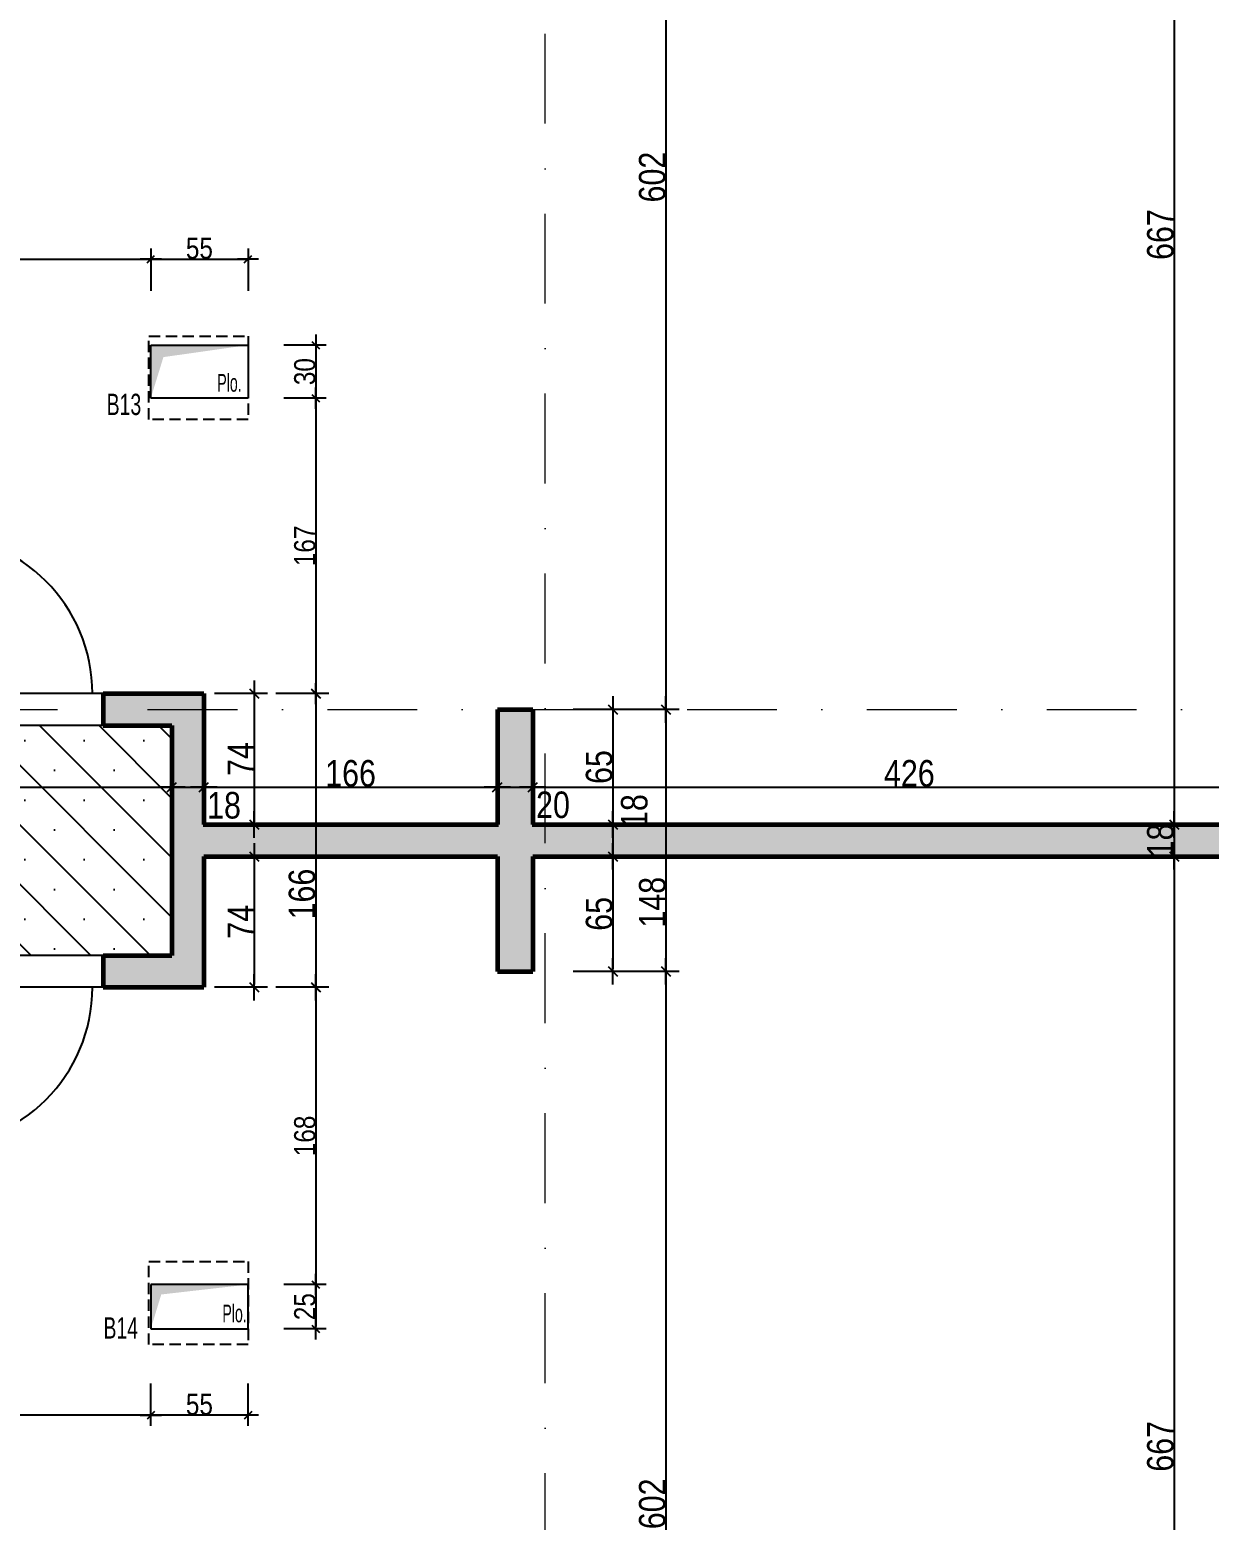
# Model space of a CAD drawing. Header units: millimetres. Extents: x 0 to 26138, y -32652 to 0.
# Drawn here: x 21623 to 22290, y -30326 to -29484 of the extents above; entities that cross this region are included whole.
import ezdxf

# ---------------------------------------------------------------- set-up
doc = ezdxf.new("R2010")
doc.units = ezdxf.units.MM
for name, pattern in [('CACHE', [9.525, 6.35, -3.175]), ('CACHEX2', [19.05, 12.7, -6.35]), ('TIRETPTX2', [50.8, 25.4, -12.7, 0, -12.7])]:
    doc.linetypes.add(name, pattern=pattern)
for name, color, linetype in [('01_cote_gen', 4, 'Continuous'), ('01_linteaux', 2, 'Continuous'), ('01_murs_sup', 2, 'CACHEX2'), ('01_poch_murs', 253, 'Continuous'), ('01_resv', 32, 'Continuous'), ('01_texte', 230, 'Continuous'), ('AA_COTES', 2, 'Continuous')]:
    doc.layers.add(name, color=color, linetype=linetype)
doc.layers.add('01_murs_coup', color=5, linetype='Continuous', lineweight=60)
doc.layers.add('01_tram_axes', color=2, linetype='TIRETPTX2', lineweight=9)
doc.styles.add('STYLE2', font='ARIALN.TTF')
doc.dimstyles.new('JB50', dxfattribs={"dimscale": 0.1, "dimtxt": 150, "dimasz": 15, "dimexe": 0.1, "dimexo": 0.1, "dimgap": 0.09, "dimtad": 1, "dimdec": 1, "dimdsep": 46, "dimtxsty": 'STYLE2', "dimblk1": 'BOND_G', "dimblk2": 'BOND_D', "dimsah": 1, "dimcen": 1.5, "dimdle": 0.01, "dimse1": 1, "dimse2": 1, "dimclrd": 4, "dimclre": 2, "dimclrt": 6, "dimazin": 2, "dimtfac": 2.333333, "dimtdec": 1, "dimtix": 1, "dimtmove": 2, "dimatfit": 3, "dimldrblk": 'BOND_G', "dimfxl": 1, "dimtolj": 1, "dimtzin": 0, "dimarcsym": 0})
doc.dimstyles.new('JB50res', dxfattribs={"dimscale": 0.1, "dimtxt": 120, "dimasz": 12, "dimexe": 0.1, "dimexo": 0.1, "dimgap": 0.09, "dimtad": 1, "dimdec": 1, "dimdsep": 46, "dimtxsty": 'STYLE2', "dimblk1": 'BOND_G', "dimblk2": 'BOND_D', "dimsah": 1, "dimcen": 1.5, "dimdle": 0.01, "dimse1": 1, "dimse2": 1, "dimclrd": 4, "dimclre": 2, "dimclrt": 6, "dimazin": 2, "dimtfac": 2.333333, "dimtdec": 1, "dimtix": 1, "dimtmove": 2, "dimatfit": 3, "dimldrblk": 'BOND_G', "dimfxl": 1, "dimtolj": 1, "dimtzin": 0, "dimarcsym": 0})

# ---------------------------------------------------------------- blocks, each defined once
blk = doc.blocks.new('BOND_G')
at = {"layer": 'AA_COTES', "color": 0}
for p, q in [((0, -5), (0, 15)), ((5, 0), (-5, 0)), ((1.77, 1.77), (-1.77, -1.77))]:
    blk.add_line(p, q, dxfattribs=at)
blk = doc.blocks.new('BOND_D')
at = {"layer": 'AA_COTES', "color": 0}
for p, q in [((5, 0), (-5, 0)), ((-1.77, -1.77), (1.77, 1.77)), ((0, 5), (0, -15))]:
    blk.add_line(p, q, dxfattribs=at)
blk = doc.blocks.new('*D3186')
at = {"layer": '01_cote_gen', "color": 4, "lineweight": -2, "ltscale": 0.1, "transparency": 16777216}
blk.add_line((22269.91, -29267.73), (22269.91, -29931.73), dxfattribs=at)
at = {"layer": 'Defpoints', "color": 0, "ltscale": 0.1, "transparency": 16777216}
for p in [(22254.59, -29266.23), (22254.59, -29933.23), (22269.91, -29933.23)]:
    blk.add_point(p, dxfattribs=at)
at = {"layer": '01_cote_gen', "color": 4, "lineweight": -2, "ltscale": 0.1, "transparency": 16777216, "xscale": 1.5, "yscale": 1.5, "zscale": 1.5}
for name, p, rotation in [('BOND_G', (22269.91, -29266.23), 90), ('BOND_D', (22269.91, -29933.23), 270)]:
    blk.add_blockref(name, p, dxfattribs=dict(at, rotation=rotation))
at = {"layer": '01_cote_gen', "color": 6, "ltscale": 0.1, "transparency": 16777216, "insert": (22262.25, -29599.73), "char_height": 15, "attachment_point": 5, "rotation": 90, "style": 'STYLE2'}
blk.add_mtext('\\A1;667', dxfattribs=at)
blk = doc.blocks.new('*D3187')
at = {"layer": '01_cote_gen', "color": 4, "lineweight": -2, "ltscale": 0.1, "transparency": 16777216}
blk.add_line((22269.91, -29934.73), (22269.91, -29949.73), dxfattribs=at)
at = {"layer": 'Defpoints', "color": 0, "ltscale": 0.1, "transparency": 16777216}
for p in [(22172.5, -29933.23), (22172.5, -29951.23), (22269.91, -29951.23)]:
    blk.add_point(p, dxfattribs=at)
at = {"layer": '01_cote_gen', "color": 4, "lineweight": -2, "ltscale": 0.1, "transparency": 16777216, "xscale": 1.5, "yscale": 1.5, "zscale": 1.5}
for name, p, rotation in [('BOND_G', (22269.91, -29933.23), 90), ('BOND_D', (22269.91, -29951.23), 270)]:
    blk.add_blockref(name, p, dxfattribs=dict(at, rotation=rotation))
at = {"layer": '01_cote_gen', "color": 6, "ltscale": 0.1, "transparency": 16777216, "insert": (22262.25, -29942.23), "char_height": 15, "attachment_point": 5, "rotation": 90, "style": 'STYLE2'}
blk.add_mtext('\\A1;18', dxfattribs=at)
blk = doc.blocks.new('*D3188')
at = {"layer": '01_cote_gen', "color": 4, "lineweight": -2, "ltscale": 0.1, "transparency": 16777216}
blk.add_line((22269.91, -29952.73), (22269.91, -30616.73), dxfattribs=at)
at = {"layer": 'Defpoints', "color": 0, "ltscale": 0.1, "transparency": 16777216}
for p in [(22169.81, -29951.23), (22242.55, -30618.23), (22269.91, -30618.23)]:
    blk.add_point(p, dxfattribs=at)
at = {"layer": '01_cote_gen', "color": 4, "lineweight": -2, "ltscale": 0.1, "transparency": 16777216, "xscale": 1.5, "yscale": 1.5, "zscale": 1.5}
for name, p, rotation in [('BOND_G', (22269.91, -29951.23), 90), ('BOND_D', (22269.91, -30618.23), 270)]:
    blk.add_blockref(name, p, dxfattribs=dict(at, rotation=rotation))
at = {"layer": '01_cote_gen', "color": 6, "ltscale": 0.1, "transparency": 16777216, "insert": (22262.25, -30284.73), "char_height": 15, "attachment_point": 5, "rotation": 90, "style": 'STYLE2'}
blk.add_mtext('\\A1;667', dxfattribs=at)
blk = doc.blocks.new('*D3189')
at = {"layer": '01_cote_gen', "color": 4, "lineweight": -2, "ltscale": 0.1, "transparency": 16777216}
blk.add_line((21982.58, -29267.73), (21982.58, -29866.73), dxfattribs=at)
at = {"layer": 'Defpoints', "color": 0, "ltscale": 0.1, "transparency": 16777216}
for p in [(21927.47, -29266.23), (21907.22, -29868.23), (21982.58, -29868.23)]:
    blk.add_point(p, dxfattribs=at)
at = {"layer": '01_cote_gen', "color": 4, "lineweight": -2, "ltscale": 0.1, "transparency": 16777216, "xscale": 1.5, "yscale": 1.5, "zscale": 1.5}
for name, p, rotation in [('BOND_G', (21982.58, -29266.23), 90), ('BOND_D', (21982.58, -29868.23), 270)]:
    blk.add_blockref(name, p, dxfattribs=dict(at, rotation=rotation))
at = {"layer": '01_cote_gen', "color": 6, "ltscale": 0.1, "transparency": 16777216, "insert": (21974.91, -29567.23), "char_height": 15, "attachment_point": 5, "rotation": 90, "style": 'STYLE2'}
blk.add_mtext('\\A1;602', dxfattribs=at)
blk = doc.blocks.new('*D3190')
at = {"layer": '01_cote_gen', "color": 4, "lineweight": -2, "ltscale": 0.1, "transparency": 16777216}
blk.add_line((21982.58, -29869.73), (21982.58, -30014.73), dxfattribs=at)
at = {"layer": 'Defpoints', "color": 0, "ltscale": 0.1, "transparency": 16777216}
for p in [(21907.22, -29868.23), (21907.22, -30016.23), (21982.58, -30016.23)]:
    blk.add_point(p, dxfattribs=at)
at = {"layer": '01_cote_gen', "color": 4, "lineweight": -2, "ltscale": 0.1, "transparency": 16777216, "xscale": 1.5, "yscale": 1.5, "zscale": 1.5}
for name, p, rotation in [('BOND_G', (21982.58, -29868.23), 90), ('BOND_D', (21982.58, -30016.23), 270)]:
    blk.add_blockref(name, p, dxfattribs=dict(at, rotation=rotation))
at = {"layer": '01_cote_gen', "color": 6, "ltscale": 0.1, "transparency": 16777216, "insert": (21974.91, -29977.15), "char_height": 15, "attachment_point": 5, "rotation": 90, "style": 'STYLE2'}
blk.add_mtext('\\A1;148', dxfattribs=at)
blk = doc.blocks.new('*D3191')
at = {"layer": '01_cote_gen', "color": 4, "lineweight": -2, "ltscale": 0.1, "transparency": 16777216}
blk.add_line((21982.58, -30017.73), (21982.58, -30616.73), dxfattribs=at)
at = {"layer": 'Defpoints', "color": 0, "ltscale": 0.1, "transparency": 16777216}
for p in [(21907.22, -30016.23), (21907.22, -30618.23), (21982.58, -30618.23)]:
    blk.add_point(p, dxfattribs=at)
at = {"layer": '01_cote_gen', "color": 4, "lineweight": -2, "ltscale": 0.1, "transparency": 16777216, "xscale": 1.5, "yscale": 1.5, "zscale": 1.5}
for name, p, rotation in [('BOND_G', (21982.58, -30016.23), 90), ('BOND_D', (21982.58, -30618.23), 270)]:
    blk.add_blockref(name, p, dxfattribs=dict(at, rotation=rotation))
at = {"layer": '01_cote_gen', "color": 6, "ltscale": 0.1, "transparency": 16777216, "insert": (21974.91, -30317.23), "char_height": 15, "attachment_point": 5, "rotation": 90, "style": 'STYLE2'}
blk.add_mtext('\\A1;602', dxfattribs=at)
blk = doc.blocks.new('*D3192')
at = {"layer": '01_cote_gen', "color": 4, "lineweight": -2, "ltscale": 0.1, "transparency": 16777216}
blk.add_line((21952.54, -29869.73), (21952.54, -29931.73), dxfattribs=at)
at = {"layer": 'Defpoints', "color": 0, "ltscale": 0.1, "transparency": 16777216}
for p in [(21907.22, -29868.23), (21931.5, -29933.23), (21952.54, -29933.23)]:
    blk.add_point(p, dxfattribs=at)
at = {"layer": '01_cote_gen', "color": 4, "lineweight": -2, "ltscale": 0.1, "transparency": 16777216, "xscale": 1.5, "yscale": 1.5, "zscale": 1.5}
for name, p, rotation in [('BOND_G', (21952.54, -29868.23), 90), ('BOND_D', (21952.54, -29933.23), 270)]:
    blk.add_blockref(name, p, dxfattribs=dict(at, rotation=rotation))
at = {"layer": '01_cote_gen', "color": 6, "ltscale": 0.1, "transparency": 16777216, "insert": (21944.87, -29900.73), "char_height": 15, "attachment_point": 5, "rotation": 90, "style": 'STYLE2'}
blk.add_mtext('\\A1;65', dxfattribs=at)
blk = doc.blocks.new('*D3193')
at = {"layer": '01_cote_gen', "color": 4, "lineweight": -2, "ltscale": 0.1, "transparency": 16777216}
blk.add_line((21952.54, -29934.73), (21952.54, -29949.73), dxfattribs=at)
at = {"layer": 'Defpoints', "color": 0, "ltscale": 0.1, "transparency": 16777216}
for p in [(21921.58, -29933.23), (21921.58, -29951.23), (21952.54, -29951.23)]:
    blk.add_point(p, dxfattribs=at)
at = {"layer": '01_cote_gen', "color": 4, "lineweight": -2, "ltscale": 0.1, "transparency": 16777216, "xscale": 1.5, "yscale": 1.5, "zscale": 1.5}
for name, p, rotation in [('BOND_G', (21952.54, -29933.23), 90), ('BOND_D', (21952.54, -29951.23), 270)]:
    blk.add_blockref(name, p, dxfattribs=dict(at, rotation=rotation))
at = {"layer": '01_cote_gen', "color": 6, "ltscale": 0.1, "transparency": 16777216, "insert": (21964.72, -29925.61), "char_height": 15, "attachment_point": 5, "rotation": 90, "style": 'STYLE2'}
blk.add_mtext('\\A1;18', dxfattribs=at)
blk = doc.blocks.new('*D3194')
at = {"layer": '01_cote_gen', "color": 4, "lineweight": -2, "ltscale": 0.1, "transparency": 16777216}
blk.add_line((21952.54, -29952.73), (21952.54, -30014.73), dxfattribs=at)
at = {"layer": 'Defpoints', "color": 0, "ltscale": 0.1, "transparency": 16777216}
for p in [(21920.39, -29951.23), (21907.22, -30016.23), (21952.54, -30016.23)]:
    blk.add_point(p, dxfattribs=at)
at = {"layer": '01_cote_gen', "color": 4, "lineweight": -2, "ltscale": 0.1, "transparency": 16777216, "xscale": 1.5, "yscale": 1.5, "zscale": 1.5}
for name, p, rotation in [('BOND_G', (21952.54, -29951.23), 90), ('BOND_D', (21952.54, -30016.23), 270)]:
    blk.add_blockref(name, p, dxfattribs=dict(at, rotation=rotation))
at = {"layer": '01_cote_gen', "color": 6, "ltscale": 0.1, "transparency": 16777216, "insert": (21944.87, -29983.73), "char_height": 15, "attachment_point": 5, "rotation": 90, "style": 'STYLE2'}
blk.add_mtext('\\A1;65', dxfattribs=at)
blk = doc.blocks.new('*D3195')
at = {"layer": '01_cote_gen', "color": 4, "lineweight": -2, "ltscale": 0.1, "transparency": 16777216}
blk.add_line((21311.72, -29912.04), (21701.72, -29912.04), dxfattribs=at)
at = {"layer": 'Defpoints', "color": 0, "ltscale": 0.1, "transparency": 16777216}
for p in [(21703.22, -29912.04), (21310.22, -29946.04), (21703.22, -29950.27)]:
    blk.add_point(p, dxfattribs=at)
at = {"layer": '01_cote_gen', "color": 4, "lineweight": -2, "ltscale": 0.1, "transparency": 16777216, "xscale": 1.5, "yscale": 1.5, "zscale": 1.5, "rotation": 180}
blk.add_blockref('BOND_G', (21310.22, -29912.04), dxfattribs=at)
at = {"layer": '01_cote_gen', "color": 4, "lineweight": -2, "ltscale": 0.1, "transparency": 16777216, "xscale": 1.5, "yscale": 1.5, "zscale": 1.5}
blk.add_blockref('BOND_D', (21703.22, -29912.04), dxfattribs=at)
at = {"layer": '01_cote_gen', "color": 6, "ltscale": 0.1, "transparency": 16777216, "insert": (21506.72, -29904.38), "char_height": 15, "attachment_point": 5, "style": 'STYLE2'}
blk.add_mtext('\\A1;393', dxfattribs=at)
blk = doc.blocks.new('*D3196')
at = {"layer": '01_cote_gen', "color": 4, "lineweight": -2, "ltscale": 0.1, "transparency": 16777216}
blk.add_line((21704.72, -29912.04), (21719.72, -29912.04), dxfattribs=at)
at = {"layer": 'Defpoints', "color": 0, "ltscale": 0.1, "transparency": 16777216}
for p in [(21721.22, -29912.04), (21703.22, -29922.64), (21721.22, -29919.54)]:
    blk.add_point(p, dxfattribs=at)
at = {"layer": '01_cote_gen', "color": 4, "lineweight": -2, "ltscale": 0.1, "transparency": 16777216, "xscale": 1.5, "yscale": 1.5, "zscale": 1.5, "rotation": 180}
blk.add_blockref('BOND_G', (21703.22, -29912.04), dxfattribs=at)
at = {"layer": '01_cote_gen', "color": 4, "lineweight": -2, "ltscale": 0.1, "transparency": 16777216, "xscale": 1.5, "yscale": 1.5, "zscale": 1.5}
blk.add_blockref('BOND_D', (21721.22, -29912.04), dxfattribs=at)
at = {"layer": '01_cote_gen', "color": 6, "ltscale": 0.1, "transparency": 16777216, "insert": (21732.65, -29922.43), "char_height": 15, "attachment_point": 5, "style": 'STYLE2'}
blk.add_mtext('\\A1;18', dxfattribs=at)
blk = doc.blocks.new('*D3197')
at = {"layer": '01_cote_gen', "color": 4, "lineweight": -2, "ltscale": 0.1, "transparency": 16777216}
blk.add_line((21722.72, -29912.04), (21885.72, -29912.04), dxfattribs=at)
at = {"layer": 'Defpoints', "color": 0, "ltscale": 0.1, "transparency": 16777216}
for p in [(21887.22, -29912.04), (21887.22, -29920.69), (21721.22, -29930.86)]:
    blk.add_point(p, dxfattribs=at)
at = {"layer": '01_cote_gen', "color": 4, "lineweight": -2, "ltscale": 0.1, "transparency": 16777216, "xscale": 1.5, "yscale": 1.5, "zscale": 1.5, "rotation": 180}
blk.add_blockref('BOND_G', (21721.22, -29912.04), dxfattribs=at)
at = {"layer": '01_cote_gen', "color": 4, "lineweight": -2, "ltscale": 0.1, "transparency": 16777216, "xscale": 1.5, "yscale": 1.5, "zscale": 1.5}
blk.add_blockref('BOND_D', (21887.22, -29912.04), dxfattribs=at)
at = {"layer": '01_cote_gen', "color": 6, "ltscale": 0.1, "transparency": 16777216, "insert": (21804.22, -29904.38), "char_height": 15, "attachment_point": 5, "style": 'STYLE2'}
blk.add_mtext('\\A1;166', dxfattribs=at)
blk = doc.blocks.new('*D3198')
at = {"layer": '01_cote_gen', "color": 4, "lineweight": -2, "ltscale": 0.1, "transparency": 16777216}
blk.add_line((21888.72, -29912.04), (21905.72, -29912.04), dxfattribs=at)
at = {"layer": 'Defpoints', "color": 0, "ltscale": 0.1, "transparency": 16777216}
for p in [(21887.22, -29897.39), (21907.22, -29897.39), (21907.22, -29912.04)]:
    blk.add_point(p, dxfattribs=at)
at = {"layer": '01_cote_gen', "color": 4, "lineweight": -2, "ltscale": 0.1, "transparency": 16777216, "xscale": 1.5, "yscale": 1.5, "zscale": 1.5, "rotation": 180}
blk.add_blockref('BOND_G', (21887.22, -29912.04), dxfattribs=at)
at = {"layer": '01_cote_gen', "color": 4, "lineweight": -2, "ltscale": 0.1, "transparency": 16777216, "xscale": 1.5, "yscale": 1.5, "zscale": 1.5}
blk.add_blockref('BOND_D', (21907.22, -29912.04), dxfattribs=at)
at = {"layer": '01_cote_gen', "color": 6, "ltscale": 0.1, "transparency": 16777216, "insert": (21918.69, -29922.17), "char_height": 15, "attachment_point": 5, "style": 'STYLE2'}
blk.add_mtext('\\A1;20', dxfattribs=at)
blk = doc.blocks.new('*D3199')
at = {"layer": '01_cote_gen', "color": 4, "lineweight": -2, "ltscale": 0.1, "transparency": 16777216}
blk.add_line((21908.72, -29912.04), (22331.72, -29912.04), dxfattribs=at)
at = {"layer": 'Defpoints', "color": 0, "ltscale": 0.1, "transparency": 16777216}
for p in [(21907.22, -29887.79), (22333.22, -29887.79), (22333.22, -29912.04)]:
    blk.add_point(p, dxfattribs=at)
at = {"layer": '01_cote_gen', "color": 4, "lineweight": -2, "ltscale": 0.1, "transparency": 16777216, "xscale": 1.5, "yscale": 1.5, "zscale": 1.5, "rotation": 180}
blk.add_blockref('BOND_G', (21907.22, -29912.04), dxfattribs=at)
at = {"layer": '01_cote_gen', "color": 4, "lineweight": -2, "ltscale": 0.1, "transparency": 16777216, "xscale": 1.5, "yscale": 1.5, "zscale": 1.5}
blk.add_blockref('BOND_D', (22333.22, -29912.04), dxfattribs=at)
at = {"layer": '01_cote_gen', "color": 6, "ltscale": 0.1, "transparency": 16777216, "insert": (22120.22, -29904.38), "char_height": 15, "attachment_point": 5, "style": 'STYLE2'}
blk.add_mtext('\\A1;426', dxfattribs=at)
blk = doc.blocks.new('*D3202')
at = {"layer": '01_cote_gen', "color": 4, "lineweight": -2, "ltscale": 0.1, "transparency": 16777216}
blk.add_line((21784.51, -29860.73), (21784.51, -30023.73), dxfattribs=at)
at = {"layer": 'Defpoints', "color": 0, "ltscale": 0.1, "transparency": 16777216}
for p in [(21766.51, -29859.23), (21766.51, -30025.23), (21784.51, -30025.23)]:
    blk.add_point(p, dxfattribs=at)
at = {"layer": '01_cote_gen', "color": 4, "lineweight": -2, "ltscale": 0.1, "transparency": 16777216, "xscale": 1.5, "yscale": 1.5, "zscale": 1.5}
for name, p, rotation in [('BOND_G', (21784.51, -29859.23), 90), ('BOND_D', (21784.51, -30025.23), 270)]:
    blk.add_blockref(name, p, dxfattribs=dict(at, rotation=rotation))
at = {"layer": '01_cote_gen', "color": 6, "ltscale": 0.1, "transparency": 16777216, "insert": (21776.84, -29972.53), "char_height": 15, "attachment_point": 5, "rotation": 90, "style": 'STYLE2'}
blk.add_mtext('\\A1;166', dxfattribs=at)
blk = doc.blocks.new('*D3203')
at = {"layer": '01_cote_gen', "color": 4, "lineweight": -2, "ltscale": 0.1, "transparency": 16777216}
blk.add_line((21749.7, -29860.73), (21749.7, -29931.73), dxfattribs=at)
at = {"layer": 'Defpoints', "color": 0, "ltscale": 0.1, "transparency": 16777216}
for p in [(21721.22, -29859.23), (21749.7, -29933.23), (21749.7, -29933.23)]:
    blk.add_point(p, dxfattribs=at)
at = {"layer": '01_cote_gen', "color": 4, "lineweight": -2, "ltscale": 0.1, "transparency": 16777216, "xscale": 1.5, "yscale": 1.5, "zscale": 1.5}
for name, p, rotation in [('BOND_G', (21749.7, -29859.23), 90), ('BOND_D', (21749.7, -29933.23), 270)]:
    blk.add_blockref(name, p, dxfattribs=dict(at, rotation=rotation))
at = {"layer": '01_cote_gen', "color": 6, "ltscale": 0.1, "transparency": 16777216, "insert": (21742.19, -29896.23), "char_height": 15, "attachment_point": 5, "rotation": 90, "style": 'STYLE2'}
blk.add_mtext('\\A1;74', dxfattribs=at)
blk = doc.blocks.new('*D3204')
at = {"layer": '01_cote_gen', "color": 4, "lineweight": -2, "ltscale": 0.1, "transparency": 16777216}
blk.add_line((21749.7, -29952.73), (21749.7, -30023.73), dxfattribs=at)
at = {"layer": 'Defpoints', "color": 0, "ltscale": 0.1, "transparency": 16777216}
for p in [(21739.63, -29951.23), (21721.22, -30025.23), (21749.7, -30025.23)]:
    blk.add_point(p, dxfattribs=at)
at = {"layer": '01_cote_gen', "color": 4, "lineweight": -2, "ltscale": 0.1, "transparency": 16777216, "xscale": 1.5, "yscale": 1.5, "zscale": 1.5}
for name, p, rotation in [('BOND_G', (21749.7, -29951.23), 90), ('BOND_D', (21749.7, -30025.23), 270)]:
    blk.add_blockref(name, p, dxfattribs=dict(at, rotation=rotation))
at = {"layer": '01_cote_gen', "color": 6, "ltscale": 0.1, "transparency": 16777216, "insert": (21742.19, -29988.23), "char_height": 15, "attachment_point": 5, "rotation": 90, "style": 'STYLE2'}
blk.add_mtext('\\A1;74', dxfattribs=at)
blk = doc.blocks.new('*D3490')
at = {"layer": '01_resv', "color": 4, "lineweight": -2, "ltscale": 0.1, "transparency": 16777216}
blk.add_line((20370.68, -29549.02), (20370.68, -29526.41), dxfattribs=at)
at = {"layer": 'Defpoints', "color": 0, "ltscale": 0.1, "transparency": 16777216}
for p in [(20370.68, -29525.21), (20474.25, -29525.21), (22387.03, -29550.22)]:
    blk.add_point(p, dxfattribs=at)
at = {"layer": '01_resv', "color": 4, "lineweight": -2, "ltscale": 0.1, "transparency": 16777216, "xscale": 1.2, "yscale": 1.2, "zscale": 1.2}
for name, p, rotation in [('BOND_D', (20370.68, -29525.21), 90), ('BOND_G', (20370.68, -29550.22), 270)]:
    blk.add_blockref(name, p, dxfattribs=dict(at, rotation=rotation))
at = {"layer": '01_resv', "color": 6, "ltscale": 0.1, "transparency": 16777216, "insert": (20364.55, -29537.71), "char_height": 12, "attachment_point": 5, "rotation": 90, "style": 'STYLE2'}
blk.add_mtext('\\A1;25', dxfattribs=at)
blk = doc.blocks.new('*D3507')
at = {"layer": '01_resv', "color": 4, "lineweight": -2, "ltscale": 0.1, "transparency": 16777216}
blk.add_line((21327.42, -29613.63), (21690.03, -29613.63), dxfattribs=at)
at = {"layer": 'Defpoints', "color": 0, "ltscale": 0.1, "transparency": 16777216}
for p in [(21691.23, -29613.63), (21326.22, -29630.15), (21691.23, -29662.21)]:
    blk.add_point(p, dxfattribs=at)
at = {"layer": '01_resv', "color": 4, "lineweight": -2, "ltscale": 0.1, "transparency": 16777216, "xscale": 1.2, "yscale": 1.2, "zscale": 1.2, "rotation": 180}
blk.add_blockref('BOND_G', (21326.22, -29613.63), dxfattribs=at)
at = {"layer": '01_resv', "color": 4, "lineweight": -2, "ltscale": 0.1, "transparency": 16777216, "xscale": 1.2, "yscale": 1.2, "zscale": 1.2}
blk.add_blockref('BOND_D', (21691.23, -29613.63), dxfattribs=at)
at = {"layer": '01_resv', "color": 6, "ltscale": 0.1, "transparency": 16777216, "insert": (21508.73, -29607.49), "char_height": 12, "attachment_point": 5, "style": 'STYLE2'}
blk.add_mtext('\\A1;365', dxfattribs=at)
blk = doc.blocks.new('*D3508')
at = {"layer": '01_resv', "color": 4, "lineweight": -2, "ltscale": 0.1, "transparency": 16777216}
blk.add_line((21692.43, -29613.63), (21745.03, -29613.63), dxfattribs=at)
at = {"layer": 'Defpoints', "color": 0, "ltscale": 0.1, "transparency": 16777216}
for p in [(21691.23, -29619.63), (21746.23, -29613.63), (21746.23, -29662.21)]:
    blk.add_point(p, dxfattribs=at)
at = {"layer": '01_resv', "color": 4, "lineweight": -2, "ltscale": 0.1, "transparency": 16777216, "xscale": 1.2, "yscale": 1.2, "zscale": 1.2, "rotation": 180}
blk.add_blockref('BOND_G', (21691.23, -29613.63), dxfattribs=at)
at = {"layer": '01_resv', "color": 4, "lineweight": -2, "ltscale": 0.1, "transparency": 16777216, "xscale": 1.2, "yscale": 1.2, "zscale": 1.2}
blk.add_blockref('BOND_D', (21746.23, -29613.63), dxfattribs=at)
at = {"layer": '01_resv', "color": 6, "ltscale": 0.1, "transparency": 16777216, "insert": (21718.73, -29607.51), "char_height": 12, "attachment_point": 5, "style": 'STYLE2'}
blk.add_mtext('\\A1;55', dxfattribs=at)
blk = doc.blocks.new('*D3509')
at = {"layer": '01_resv', "color": 4, "lineweight": -2, "ltscale": 0.1, "transparency": 16777216}
blk.add_line((21784.51, -29663.41), (21784.51, -29691.01), dxfattribs=at)
at = {"layer": 'Defpoints', "color": 0, "ltscale": 0.1, "transparency": 16777216}
for p in [(21746.23, -29662.21), (21718.73, -29692.21), (21784.51, -29692.21)]:
    blk.add_point(p, dxfattribs=at)
at = {"layer": '01_resv', "color": 4, "lineweight": -2, "ltscale": 0.1, "transparency": 16777216, "xscale": 1.2, "yscale": 1.2, "zscale": 1.2}
for name, p, rotation in [('BOND_G', (21784.51, -29662.21), 90), ('BOND_D', (21784.51, -29692.21), 270)]:
    blk.add_blockref(name, p, dxfattribs=dict(at, rotation=rotation))
at = {"layer": '01_resv', "color": 6, "ltscale": 0.1, "transparency": 16777216, "insert": (21778.38, -29677.21), "char_height": 12, "attachment_point": 5, "rotation": 90, "style": 'STYLE2'}
blk.add_mtext('\\A1;30', dxfattribs=at)
blk = doc.blocks.new('*D3510')
at = {"layer": '01_resv', "color": 4, "lineweight": -2, "ltscale": 0.1, "transparency": 16777216}
blk.add_line((21784.51, -29693.41), (21784.51, -29858.03), dxfattribs=at)
at = {"layer": 'Defpoints', "color": 0, "ltscale": 0.1, "transparency": 16777216}
for p in [(21778.51, -29692.21), (21770.84, -29859.23), (21784.51, -29859.23)]:
    blk.add_point(p, dxfattribs=at)
at = {"layer": '01_resv', "color": 4, "lineweight": -2, "ltscale": 0.1, "transparency": 16777216, "xscale": 1.2, "yscale": 1.2, "zscale": 1.2}
for name, p, rotation in [('BOND_G', (21784.51, -29692.21), 90), ('BOND_D', (21784.51, -29859.23), 270)]:
    blk.add_blockref(name, p, dxfattribs=dict(at, rotation=rotation))
at = {"layer": '01_resv', "color": 6, "ltscale": 0.1, "transparency": 16777216, "insert": (21778.38, -29775.72), "char_height": 12, "attachment_point": 5, "rotation": 90, "style": 'STYLE2'}
blk.add_mtext('\\A1;167', dxfattribs=at)
blk = doc.blocks.new('*D3512')
at = {"layer": '01_resv', "color": 4, "lineweight": -2, "ltscale": 0.1, "transparency": 16777216}
blk.add_line((21784.51, -30026.43), (21784.51, -30192.07), dxfattribs=at)
at = {"layer": 'Defpoints', "color": 0, "ltscale": 0.1, "transparency": 16777216}
for p in [(21769.13, -30025.23), (21746.24, -30193.27), (21784.51, -30193.27)]:
    blk.add_point(p, dxfattribs=at)
at = {"layer": '01_resv', "color": 4, "lineweight": -2, "ltscale": 0.1, "transparency": 16777216, "xscale": 1.2, "yscale": 1.2, "zscale": 1.2}
for name, p, rotation in [('BOND_G', (21784.51, -30025.23), 90), ('BOND_D', (21784.51, -30193.27), 270)]:
    blk.add_blockref(name, p, dxfattribs=dict(at, rotation=rotation))
at = {"layer": '01_resv', "color": 6, "ltscale": 0.1, "transparency": 16777216, "insert": (21778.38, -30109.25), "char_height": 12, "attachment_point": 5, "rotation": 90, "style": 'STYLE2'}
blk.add_mtext('\\A1;168', dxfattribs=at)
blk = doc.blocks.new('*D3513')
at = {"layer": '01_resv', "color": 4, "lineweight": -2, "ltscale": 0.1, "transparency": 16777216}
blk.add_line((21784.51, -30194.47), (21784.51, -30217.07), dxfattribs=at)
at = {"layer": 'Defpoints', "color": 0, "ltscale": 0.1, "transparency": 16777216}
for p in [(21766.51, -30193.27), (21734.23, -30218.27), (21784.51, -30218.27)]:
    blk.add_point(p, dxfattribs=at)
at = {"layer": '01_resv', "color": 4, "lineweight": -2, "ltscale": 0.1, "transparency": 16777216, "xscale": 1.2, "yscale": 1.2, "zscale": 1.2}
for name, p, rotation in [('BOND_G', (21784.51, -30193.27), 90), ('BOND_D', (21784.51, -30218.27), 270)]:
    blk.add_blockref(name, p, dxfattribs=dict(at, rotation=rotation))
at = {"layer": '01_resv', "color": 6, "ltscale": 0.1, "transparency": 16777216, "insert": (21778.38, -30205.77), "char_height": 12, "attachment_point": 5, "rotation": 90, "style": 'STYLE2'}
blk.add_mtext('\\A1;25', dxfattribs=at)
blk = doc.blocks.new('*D3514')
at = {"layer": '01_resv', "color": 4, "lineweight": -2, "ltscale": 0.1, "transparency": 16777216}
blk.add_line((21745.04, -30267.15), (21692.44, -30267.15), dxfattribs=at)
at = {"layer": 'Defpoints', "color": 0, "ltscale": 0.1, "transparency": 16777216}
for p in [(21691.24, -30193.27), (21746.24, -30205.77), (21691.24, -30267.15)]:
    blk.add_point(p, dxfattribs=at)
at = {"layer": '01_resv', "color": 4, "lineweight": -2, "ltscale": 0.1, "transparency": 16777216, "xscale": 1.2, "yscale": 1.2, "zscale": 1.2, "rotation": 180}
blk.add_blockref('BOND_D', (21691.24, -30267.15), dxfattribs=at)
at = {"layer": '01_resv', "color": 4, "lineweight": -2, "ltscale": 0.1, "transparency": 16777216, "xscale": 1.2, "yscale": 1.2, "zscale": 1.2}
blk.add_blockref('BOND_G', (21746.24, -30267.15), dxfattribs=at)
at = {"layer": '01_resv', "color": 6, "ltscale": 0.1, "transparency": 16777216, "insert": (21718.74, -30261.04), "char_height": 12, "attachment_point": 5, "style": 'STYLE2'}
blk.add_mtext('\\A1;55', dxfattribs=at)
blk = doc.blocks.new('*D3515')
at = {"layer": '01_resv', "color": 4, "lineweight": -2, "ltscale": 0.1, "transparency": 16777216}
blk.add_line((21690.04, -30267.15), (21327.42, -30267.15), dxfattribs=at)
at = {"layer": 'Defpoints', "color": 0, "ltscale": 0.1, "transparency": 16777216}
for p in [(21326.22, -30249.15), (21691.24, -30249.15), (21326.22, -30267.15)]:
    blk.add_point(p, dxfattribs=at)
at = {"layer": '01_resv', "color": 4, "lineweight": -2, "ltscale": 0.1, "transparency": 16777216, "xscale": 1.2, "yscale": 1.2, "zscale": 1.2, "rotation": 180}
blk.add_blockref('BOND_D', (21326.22, -30267.15), dxfattribs=at)
at = {"layer": '01_resv', "color": 4, "lineweight": -2, "ltscale": 0.1, "transparency": 16777216, "xscale": 1.2, "yscale": 1.2, "zscale": 1.2}
blk.add_blockref('BOND_G', (21691.24, -30267.15), dxfattribs=at)
at = {"layer": '01_resv', "color": 6, "ltscale": 0.1, "transparency": 16777216, "insert": (21508.73, -30261.01), "char_height": 12, "attachment_point": 5, "style": 'STYLE2'}
blk.add_mtext('\\A1;365', dxfattribs=at)

msp = doc.modelspace()

# ---------------------------------------------------------------- hatches: boundary and pattern name
at = {"layer": '01_murs_sup', "ltscale": 0.1}
h = msp.add_hatch(dxfattribs=at)
h.set_pattern_fill('DASH', color=256, scale=2.5, angle=135)
h.set_pattern_definition([(135, (-7388.852, 4701.774), (-11.2253202, 9e-16), [7.9375, -7.9375])])
h.paths.add_polyline_path([(21536.22, -29250.23), (21310.22, -29250.23), (21310.22, -29877.23), (21562.22, -29877.23), (21562.22, -29859.23), (21326.22, -29859.23), (21326.22, -29266.23), (21536.22, -29266.23)])
h.paths.add_polyline_path([(21794.22, -29250.23), (21636.22, -29250.23), (21636.22, -29266.23), (21794.22, -29266.23)])
h.paths.add_polyline_path([(22112.22, -29250.23), (21894.22, -29250.23), (21894.22, -29266.23), (22112.22, -29266.23)])
h.paths.add_polyline_path([(22349.22, -29250.23), (22212.22, -29250.23), (22212.22, -29266.23), (22333.22, -29266.23), (22333.22, -29317.23), (22349.22, -29317.23)])
h.paths.add_polyline_path([(22349.22, -29517.23), (22333.22, -29517.23), (22333.71, -29663.27), (22349.71, -29663.27)])
h.paths.add_polyline_path([(22349.71, -29763.27), (22333.71, -29763.27), (22333.22, -29933.23), (21907.22, -29933.23), (21907.22, -29868.23), (21887.22, -29868.23), (21887.22, -29933.23), (21721.22, -29933.23), (21721.22, -29859.23), (21664.22, -29859.23), (21664.22, -29877.23), (21703.22, -29877.23), (21703.22, -30007.23), (21664.22, -30007.23), (21664.22, -30025.23), (21721.22, -30025.23), (21721.22, -29951.23), (21887.22, -29951.23), (21887.22, -30016.23), (21907.22, -30016.23), (21907.22, -29951.23), (22333.22, -29951.23), (22333.22, -30121.23), (22349.22, -30121.23)])
h.paths.add_polyline_path([(22349.22, -30221.23), (22333.22, -30221.23), (22333.22, -30317.23), (22349.22, -30317.23)])
h.paths.add_polyline_path([(22349.22, -30541.86), (22333.22, -30541.86), (22333.22, -30618.23), (22206.22, -30618.23), (22206.22, -30634.23), (22349.22, -30634.23)])
h.paths.add_polyline_path([(22006.22, -30618.23), (21671.22, -30618.23), (21671.22, -30634.23), (22006.22, -30634.23)])
h.paths.add_polyline_path([(21571.22, -30618.23), (21326.22, -30618.23), (21326.22, -30025.23), (21562.22, -30025.23), (21562.22, -30007.23), (21310.22, -30007.23), (21310.22, -30634.23), (21571.22, -30634.23)])
h.paths.add_polyline_path([(21308.22, -30022.21), (21069.22, -30022.21), (21069.22, -30040.21), (21292.22, -30040.21), (21292.22, -30380.21), (20952.22, -30380.21), (20952.22, -30040.21), (20967.22, -30040.21), (20967.22, -30022.21), (20869.22, -30022.21), (20869.22, -30040.21), (20932.22, -30040.21), (20932.22, -30203.21), (20707.22, -30203.21), (20707.22, -30040.21), (20767.22, -30040.21), (20767.22, -30022.21), (20687.22, -30022.21), (20687.22, -30443.21), (20913.18, -30443.21), (20913.18, -30608.21), (20688.22, -30608.21), (20688.22, -30792.21), (20706.22, -30792.21), (20706.22, -30628.21), (20933.18, -30628.21), (20933.18, -30400.22), (21292.22, -30400.21), (21292.22, -30673.23), (21308.22, -30673.23)])
h.paths.add_polyline_path([(20913.18, -30423.21), (20707.22, -30423.21), (20707.22, -30333.21), (20932.22, -30333.21), (20932.22, -30380.21), (20913.18, -30380.21)], flags=16)
h.paths.add_polyline_path([(20932.22, -30313.21), (20707.22, -30313.21), (20707.22, -30223.21), (20932.22, -30223.21)], flags=16)
h.paths.add_polyline_path([(21308.22, -30773.23), (21292.22, -30773.23), (21292.22, -31017.23), (21308.22, -31017.23)])
h.paths.add_polyline_path([(21308.22, -31117.23), (21292.22, -31117.23), (21292.22, -31317.23), (21308.22, -31317.23)])
h.paths.add_polyline_path([(21308.22, -31417.23), (21292.22, -31417.23), (21292.22, -31663.23), (21262.22, -31663.23), (21262.22, -31679.23), (21308.22, -31679.23)])
at = {"layer": '01_poch_murs', "ltscale": 0.1}
h = msp.add_hatch(color=256, dxfattribs=at)
h.dxf.hatch_style = 1
h.paths.add_polyline_path([(20558.22, -29552.29), (20540.22, -29552.29), (20540.22, -29250.23), (20437.22, -29250.23), (20437.22, -29266.23), (20540.22, -29266.23), (20540.22, -29911.24), (20558.22, -29911.24), (20558.22, -29877.24), (20934.22, -29877.24), (20934.22, -29859.21), (20558.22, -29859.23), (20558.22, -29266.23), (20637.22, -29266.23), (20637.22, -29250.23), (20558.22, -29250.23)])
h.paths.add_polyline_path([(20337.22, -29250.23), (20237.22, -29250.23), (20237.22, -29266.23), (20337.22, -29266.23)])
h.paths.add_polyline_path([(20037.22, -29250.23), (19924.22, -29250.23), (19924.22, -29722.23), (19940.22, -29722.23), (19940.22, -29266.23), (20037.22, -29266.23)])
h.paths.add_polyline_path([(21308.22, -29552.29), (21292.22, -29552.29), (21292.22, -29250.23), (21137.22, -29250.23), (21137.22, -29266.23), (21292.22, -29266.23), (21292.22, -29859.23), (21036.22, -29859.23), (21036.22, -29877.23), (21308.22, -29877.21)])
h.paths.add_polyline_path([(21037.22, -29250.23), (20837.22, -29250.23), (20837.22, -29266.23), (21037.22, -29266.23)])
h.paths.add_polyline_path([(20967.22, -30022.21), (20869.22, -30022.21), (20869.22, -30040.21), (20932.22, -30040.21), (20932.22, -30203.21), (20707.22, -30203.21), (20707.22, -30040.21), (20767.22, -30040.21), (20767.22, -30022.21), (20687.22, -30022.21), (20687.22, -30443.21), (20913.18, -30443.21), (20913.18, -30608.21), (20688.22, -30608.21), (20688.22, -30792.21), (20706.22, -30792.21), (20706.22, -30628.21), (20933.18, -30628.21), (20933.18, -30400.22), (21292.22, -30400.21), (21292.22, -30673.23), (21308.22, -30673.23), (21308.22, -30022.21), (21069.22, -30022.21), (21069.22, -30040.21), (21292.22, -30040.21), (21292.22, -30380.21), (20952.22, -30380.21), (20952.22, -30040.21), (20967.22, -30040.21)])
h.paths.add_polyline_path([(20932.22, -30223.21), (20932.22, -30313.21), (20707.22, -30313.21), (20707.22, -30223.21)], flags=16)
h.paths.add_polyline_path([(20932.22, -30333.21), (20932.22, -30380.21), (20913.18, -30380.21), (20913.18, -30423.21), (20707.22, -30423.21), (20707.22, -30333.21)], flags=16)
h.paths.add_polyline_path([(20558.22, -30013.24), (20540.22, -30013.24), (20540.22, -30077.23), (19940.22, -30077.23), (19940.22, -29822.23), (19924.22, -29822.23), (19924.22, -30222.23), (19940.22, -30222.23), (19940.22, -30095.23), (20540.22, -30095.23), (20540.22, -30501.22), (20558.22, -30501.22)])
h.paths.add_polyline_path([(20558.22, -30603.22), (20540.22, -30603.22), (20540.25, -30889.23), (19940.25, -30889.23), (19940.22, -30827.23), (19924.22, -30827.23), (19924.22, -31118.23), (19940.22, -31118.23), (19940.25, -30907.23), (20540.25, -30907.23), (20540.22, -31112.23), (20581.22, -31112.23), (20581.22, -31094.23), (20558.22, -31094.23)])
h.paths.add_polyline_path([(20706.22, -30894.21), (20688.22, -30894.21), (20688.22, -31094.23), (20683.22, -31094.23), (20683.22, -31112.23), (20688.22, -31112.23), (20688.22, -31503.22), (20457.22, -31503.22), (20457.22, -31521.22), (20688.22, -31521.22), (20688.22, -31679.23), (20928.22, -31679.23), (20928.22, -31943.23), (20673.22, -31943.23), (20673.22, -31943.23), (21006.22, -31943.23), (21006.22, -31943.23), (20944.22, -31943.23), (20944.22, -31679.23), (20962.22, -31679.23), (20962.22, -31663.23), (20706.22, -31663.23)])
h.paths.add_polyline_path([(21308.22, -30773.23), (21292.22, -30773.23), (21292.22, -31017.23), (21308.22, -31017.23)])
h.paths.add_polyline_path([(21571.22, -30618.23), (21326.22, -30618.23), (21326.22, -30025.23), (21562.22, -30025.23), (21562.22, -30007.23), (21310.22, -30007.23), (21310.22, -30634.23), (21571.22, -30634.23)])
h.paths.add_polyline_path([(21770.22, -30618.23), (21671.22, -30618.23), (21671.22, -30634.23), (21770.22, -30634.23)])
h.paths.add_polyline_path([(22106.22, -30618.23), (21870.22, -30618.23), (21870.22, -30634.23), (22106.22, -30634.23)])
h.paths.add_polyline_path([(22349.22, -30541.86), (22333.22, -30541.86), (22333.22, -30618.23), (22206.22, -30618.23), (22206.22, -30634.23), (22349.22, -30634.23)])
h.paths.add_polyline_path([(22349.22, -30517.23), (22333.22, -30517.23), (22333.22, -30541.86), (22349.22, -30541.86)])
h.paths.add_polyline_path([(22349.22, -30221.23), (22333.22, -30221.23), (22333.22, -30317.23), (22349.22, -30317.23)])
h.paths.add_polyline_path([(22349.71, -29763.27), (22333.71, -29763.27), (22333.22, -29933.23), (21907.22, -29933.23), (21907.22, -29868.23), (21887.22, -29868.23), (21887.22, -29933.23), (21721.22, -29933.23), (21721.22, -29859.23), (21664.22, -29859.23), (21664.22, -29877.23), (21703.22, -29877.23), (21703.22, -30007.23), (21664.22, -30007.23), (21664.22, -30025.23), (21721.22, -30025.23), (21721.22, -29951.23), (21887.22, -29951.23), (21887.22, -30016.23), (21907.22, -30016.23), (21907.22, -29951.23), (22333.22, -29951.23), (22333.22, -30121.23), (22349.22, -30121.23)])
h.paths.add_polyline_path([(22349.22, -29517.23), (22333.22, -29517.23), (22333.71, -29663.27), (22349.71, -29663.27)])
h.paths.add_polyline_path([(22349.22, -29250.23), (22212.22, -29250.23), (22212.22, -29266.23), (22333.22, -29266.23), (22333.22, -29317.23), (22349.22, -29317.23)])
h.paths.add_polyline_path([(21536.22, -29250.23), (21310.22, -29250.23), (21310.22, -29877.23), (21562.22, -29877.23), (21562.22, -29859.23), (21326.22, -29859.23), (21326.22, -29266.23), (21536.22, -29266.23)])
h.paths.add_polyline_path([(21794.22, -29250.23), (21636.22, -29250.23), (21636.22, -29266.23), (21794.22, -29266.23)])
h.paths.add_polyline_path([(22112.22, -29250.23), (21894.22, -29250.23), (21894.22, -29266.23), (22112.22, -29266.23)])
h = msp.add_hatch(dxfattribs=at)
h.set_pattern_fill('SACNCR', color=256, scale=10, angle=90)
h.set_pattern_definition([(135, (0, -5453.817), (-16.83798, -16.83798), []), (135, (1e-15, -5436.98), (-16.83798, -16.83798), [0, -23.8125])])
edge = h.paths.add_edge_path()
edge.add_arc((20598.56, -30337.54), 30.98, 0, 360)
h.paths.add_polyline_path([(21308.22, -29877.21), (21033.22, -29877.23), (21033.22, -29877.24), (20931.22, -29877.24), (20558.22, -29877.24), (20558.22, -29911.24), (20558.22, -30013.24), (20558.22, -30501.22), (20558.22, -30603.22), (20558.22, -31094.23), (20581.22, -31094.23), (20683.22, -31094.23), (20688.22, -31094.23), (20688.22, -30894.21), (20688.22, -30792.21), (20688.22, -30608.21), (20710.18, -30608.21), (20710.18, -30443.21), (20687.22, -30443.21), (20687.22, -30022.21), (20767.22, -30022.21), (20869.22, -30022.21), (20967.22, -30022.21), (21069.22, -30022.21), (21308.22, -30022.21)])
h.paths.add_polyline_path([(21703.22, -30007.23), (21703.22, -29877.23), (21577.22, -29877.23), (21310.22, -29877.23), (21310.22, -30007.23), (21577.22, -30007.23)])

# ---------------------------------------------------------------- linework, layer by layer
at = {"layer": '01_linteaux', "ltscale": 0.1}
for p, q in [((21664.22, -29859.23), (21562.22, -29859.23)), ((21664.22, -29877.23), (21562.22, -29877.23)), ((21664.22, -30007.23), (21562.22, -30007.23)), ((21664.22, -30025.23), (21562.22, -30025.23))]:
    msp.add_line(p, q, dxfattribs=at)
for centre, start, end in [((21568.22, -29859.23), 0, 90), ((21568.22, -30025.23), 270, 0)]:
    msp.add_arc(centre, 90, start, end, dxfattribs=at)
at = {"layer": '01_murs_coup'}
for p, q in [((21664.22, -29859.23), (21721.22, -29859.23)), ((21664.22, -29859.23), (21664.22, -29877.23)), ((21721.22, -29859.23), (21721.22, -29933.23)), ((21887.22, -29868.23), (21887.22, -29933.23)), ((21887.22, -29868.23), (21907.22, -29868.23)), ((21907.22, -29868.23), (21907.22, -29933.23)), ((21664.22, -29877.23), (21703.22, -29877.23)), ((21703.22, -29877.23), (21703.22, -30007.23)), ((21721.22, -29933.23), (21887.22, -29933.23)), ((21907.22, -29933.23), (22333.22, -29933.23)), ((21721.22, -29951.23), (21887.22, -29951.23)), ((21721.22, -29951.23), (21721.22, -30025.23)), ((21887.22, -29951.23), (21887.22, -30016.23)), ((21907.22, -29951.23), (21907.22, -30016.23)), ((21907.22, -29951.23), (22333.22, -29951.23)), ((21664.22, -30007.23), (21664.22, -30025.23)), ((21664.22, -30007.23), (21703.22, -30007.23)), ((21887.22, -30016.23), (21907.22, -30016.23)), ((21664.22, -30025.23), (21721.22, -30025.23))]:
    msp.add_line(p, q, dxfattribs=at)
at = {"layer": '01_murs_sup', "ltscale": 2}
for p, q in [((21664.22, -29859.23), (21721.22, -29859.23)), ((21664.22, -29859.23), (21664.22, -29877.23)), ((21721.22, -29859.23), (21721.22, -29933.23)), ((21887.22, -29868.23), (21887.22, -29933.23)), ((21887.22, -29868.23), (21907.22, -29868.23)), ((21907.22, -29868.23), (21907.22, -29933.23)), ((21664.22, -29877.23), (21703.22, -29877.23)), ((21703.22, -29877.23), (21703.22, -30007.23)), ((21721.22, -29933.23), (21887.22, -29933.23)), ((21907.22, -29933.23), (22333.22, -29933.23)), ((21721.22, -29951.23), (21721.22, -30025.23)), ((21721.22, -29951.23), (21887.22, -29951.23)), ((21887.22, -29951.23), (21887.22, -30016.23)), ((21907.22, -29951.23), (21907.22, -30016.23)), ((21907.22, -29951.23), (22333.22, -29951.23)), ((21664.22, -30007.23), (21664.22, -30025.23)), ((21664.22, -30007.23), (21703.22, -30007.23)), ((21887.22, -30016.23), (21907.22, -30016.23)), ((21664.22, -30025.23), (21721.22, -30025.23))]:
    msp.add_line(p, q, dxfattribs=at)
at = {"layer": '01_resv', "linetype": 'CACHE'}
for p, q in [((21690.19, -29657.2), (21746.23, -29657.2)), ((21690.19, -29704.22), (21690.2, -29657.2)), ((21746.23, -29657.2), (21746.23, -29704.22)), ((21746.23, -29704.22), (21690.19, -29704.22)), ((21690.2, -30227.21), (21690.19, -30180.2)), ((21690.19, -30180.21), (21746.24, -30180.21)), ((21746.24, -30180.21), (21746.24, -30227.21)), ((21746.24, -30227.21), (21690.2, -30227.21))]:
    msp.add_line(p, q, dxfattribs=at)
at = {"layer": '01_resv', "ltscale": 0.1}
for p, q in [((21691.23, -29692.21), (21691.23, -29662.21)), ((21691.23, -29662.21), (21746.23, -29662.21)), ((21691.23, -29692.21), (21691.23, -29662.21)), ((21746.23, -29662.21), (21746.23, -29692.21)), ((21746.23, -29692.21), (21691.23, -29692.21)), ((21746.24, -30193.27), (21691.24, -30193.27)), ((21691.24, -30193.27), (21691.24, -30218.27)), ((21746.24, -30218.27), (21746.24, -30193.27)), ((21691.24, -30218.27), (21746.24, -30218.27))]:
    msp.add_line(p, q, dxfattribs=at)
for points in [[(21691.23, -29692.21), (21691.23, -29662.21), (21698.39, -29669.01)], [(21691.23, -29662.21), (21746.23, -29662.21), (21698.39, -29669.01)], [(21691.24, -30218.27), (21691.24, -30193.27), (21697.16, -30198.88)], [(21691.24, -30193.27), (21746.24, -30193.27), (21697.16, -30198.88)]]:
    msp.add_solid(points, dxfattribs=at)
at = {"layer": '01_tram_axes', "color": 253, "ltscale": 2}
for p, q in [((21914.22, -30859.13), (21914.22, -28568.65)), ((19553.74, -29868.23), (23539.03, -29868.23))]:
    msp.add_line(p, q, dxfattribs=at)

# ---------------------------------------------------------------- texts
at = {"layer": '01_texte', "style": 'STYLE2'}
for s, height, width, p in [('Plo.', 10, 0.7, (21728.84, -29688.54)), ('B13', 12, 0.8, (21666.27, -29701.72)), ('Plo.', 10, 0.7, (21731.71, -30214.6)), ('B14', 12, 0.8, (21664.47, -30223.8))]:
    msp.add_text(s, height=height, dxfattribs=dict(at, width=width)).set_placement(p)

# ---------------------------------------------------------------- dimensions: what is measured, and where the dimension line sits
at = {"layer": '01_cote_gen', "ltscale": 0.1}
for base, p1, p2, picture, middle in [((21982.58, -29868.23), (21927.47, -29266.23), (21907.22, -29868.23), '*D3189', (21974.91, -29567.23)), ((22269.91, -29933.23), (22254.59, -29266.23), (22254.59, -29933.23), '*D3186', (22262.25, -29599.73)), ((21749.7, -29933.23), (21721.22, -29859.23), (21749.7, -29933.23), '*D3203', (21742.19, -29896.23)), ((21952.54, -29933.23), (21907.22, -29868.23), (21931.5, -29933.23), '*D3192', (21944.87, -29900.73)), ((22269.91, -29951.23), (22172.5, -29933.23), (22172.5, -29951.23), '*D3187', (22262.25, -29942.23)), ((21749.7, -30025.23), (21739.63, -29951.23), (21721.22, -30025.23), '*D3204', (21742.19, -29988.23)), ((21952.54, -30016.23), (21920.39, -29951.23), (21907.22, -30016.23), '*D3194', (21944.87, -29983.73)), ((22269.91, -30618.23), (22169.81, -29951.23), (22242.55, -30618.23), '*D3188', (22262.25, -30284.73)), ((21982.58, -30618.23), (21907.22, -30016.23), (21907.22, -30618.23), '*D3191', (21974.91, -30317.23))]:
    dim = msp.add_linear_dim(base=base, p1=p1, p2=p2, angle=90, dimstyle='JB50', dxfattribs=at)
    dim.commit()
    dim.dimension.update_dxf_attribs({"geometry": picture, "text_midpoint": middle})
for base, p1, p2, picture, middle in [((21784.51, -30025.23), (21766.51, -29859.23), (21766.51, -30025.23), '*D3202', (21776.84, -29972.53)), ((21982.58, -30016.23), (21907.22, -29868.23), (21907.22, -30016.23), '*D3190', (21974.91, -29977.15)), ((21952.54, -29951.23), (21921.58, -29933.23), (21921.58, -29951.23), '*D3193', (21964.72, -29925.61))]:
    dim = msp.add_linear_dim(base=base, p1=p1, p2=p2, angle=90, dimstyle='JB50', dxfattribs=at)
    dim.commit()
    dim.dimension.update_dxf_attribs({"geometry": picture, "text_midpoint": middle, "dimtype": 160})
for base, p1, p2, picture, middle in [((22333.22, -29912.04), (21907.22, -29887.79), (22333.22, -29887.79), '*D3199', (22120.22, -29904.38)), ((21703.22, -29912.04), (21310.22, -29946.04), (21703.22, -29950.27), '*D3195', (21506.72, -29904.38)), ((21887.22, -29912.04), (21721.22, -29930.86), (21887.22, -29920.69), '*D3197', (21804.22, -29904.38))]:
    dim = msp.add_linear_dim(base=base, p1=p1, p2=p2, dimstyle='JB50', dxfattribs=at)
    dim.commit()
    dim.dimension.update_dxf_attribs({"geometry": picture, "text_midpoint": middle})
for base, p1, p2, picture, middle in [((21907.22, -29912.04), (21887.22, -29897.39), (21907.22, -29897.39), '*D3198', (21918.69, -29922.17)), ((21721.22, -29912.04), (21703.22, -29922.64), (21721.22, -29919.54), '*D3196', (21732.65, -29922.43))]:
    dim = msp.add_linear_dim(base=base, p1=p1, p2=p2, dimstyle='JB50', dxfattribs=at)
    dim.commit()
    dim.dimension.update_dxf_attribs({"geometry": picture, "text_midpoint": middle, "dimtype": 160})
at = {"layer": '01_resv', "ltscale": 0.1}
for base, p1, p2, picture, middle in [((20370.68, -29525.21), (22387.03, -29550.22), (20474.25, -29525.21), '*D3490', (20364.55, -29537.71)), ((21784.51, -29692.21), (21746.23, -29662.21), (21718.73, -29692.21), '*D3509', (21778.38, -29677.21)), ((21784.51, -29859.23), (21778.51, -29692.21), (21770.84, -29859.23), '*D3510', (21778.38, -29775.72)), ((21784.51, -30193.27), (21769.13, -30025.23), (21746.24, -30193.27), '*D3512', (21778.38, -30109.25)), ((21784.51, -30218.27), (21766.51, -30193.27), (21734.23, -30218.27), '*D3513', (21778.38, -30205.77))]:
    dim = msp.add_linear_dim(base=base, p1=p1, p2=p2, angle=90, dimstyle='JB50res', dxfattribs=at)
    dim.commit()
    dim.dimension.update_dxf_attribs({"geometry": picture, "text_midpoint": middle})
for base, p1, p2, picture, middle in [((21691.23, -29613.63), (21326.22, -29630.15), (21691.23, -29662.21), '*D3507', (21508.73, -29607.49)), ((21746.23, -29613.63), (21691.23, -29619.63), (21746.23, -29662.21), '*D3508', (21718.73, -29607.51)), ((21691.24, -30267.15), (21746.24, -30205.77), (21691.24, -30193.27), '*D3514', (21718.74, -30261.04)), ((21326.22, -30267.15), (21691.24, -30249.15), (21326.22, -30249.15), '*D3515', (21508.73, -30261.01))]:
    dim = msp.add_linear_dim(base=base, p1=p1, p2=p2, dimstyle='JB50res', dxfattribs=at)
    dim.commit()
    dim.dimension.update_dxf_attribs({"geometry": picture, "text_midpoint": middle})

doc.saveas('drawing.dxf')
